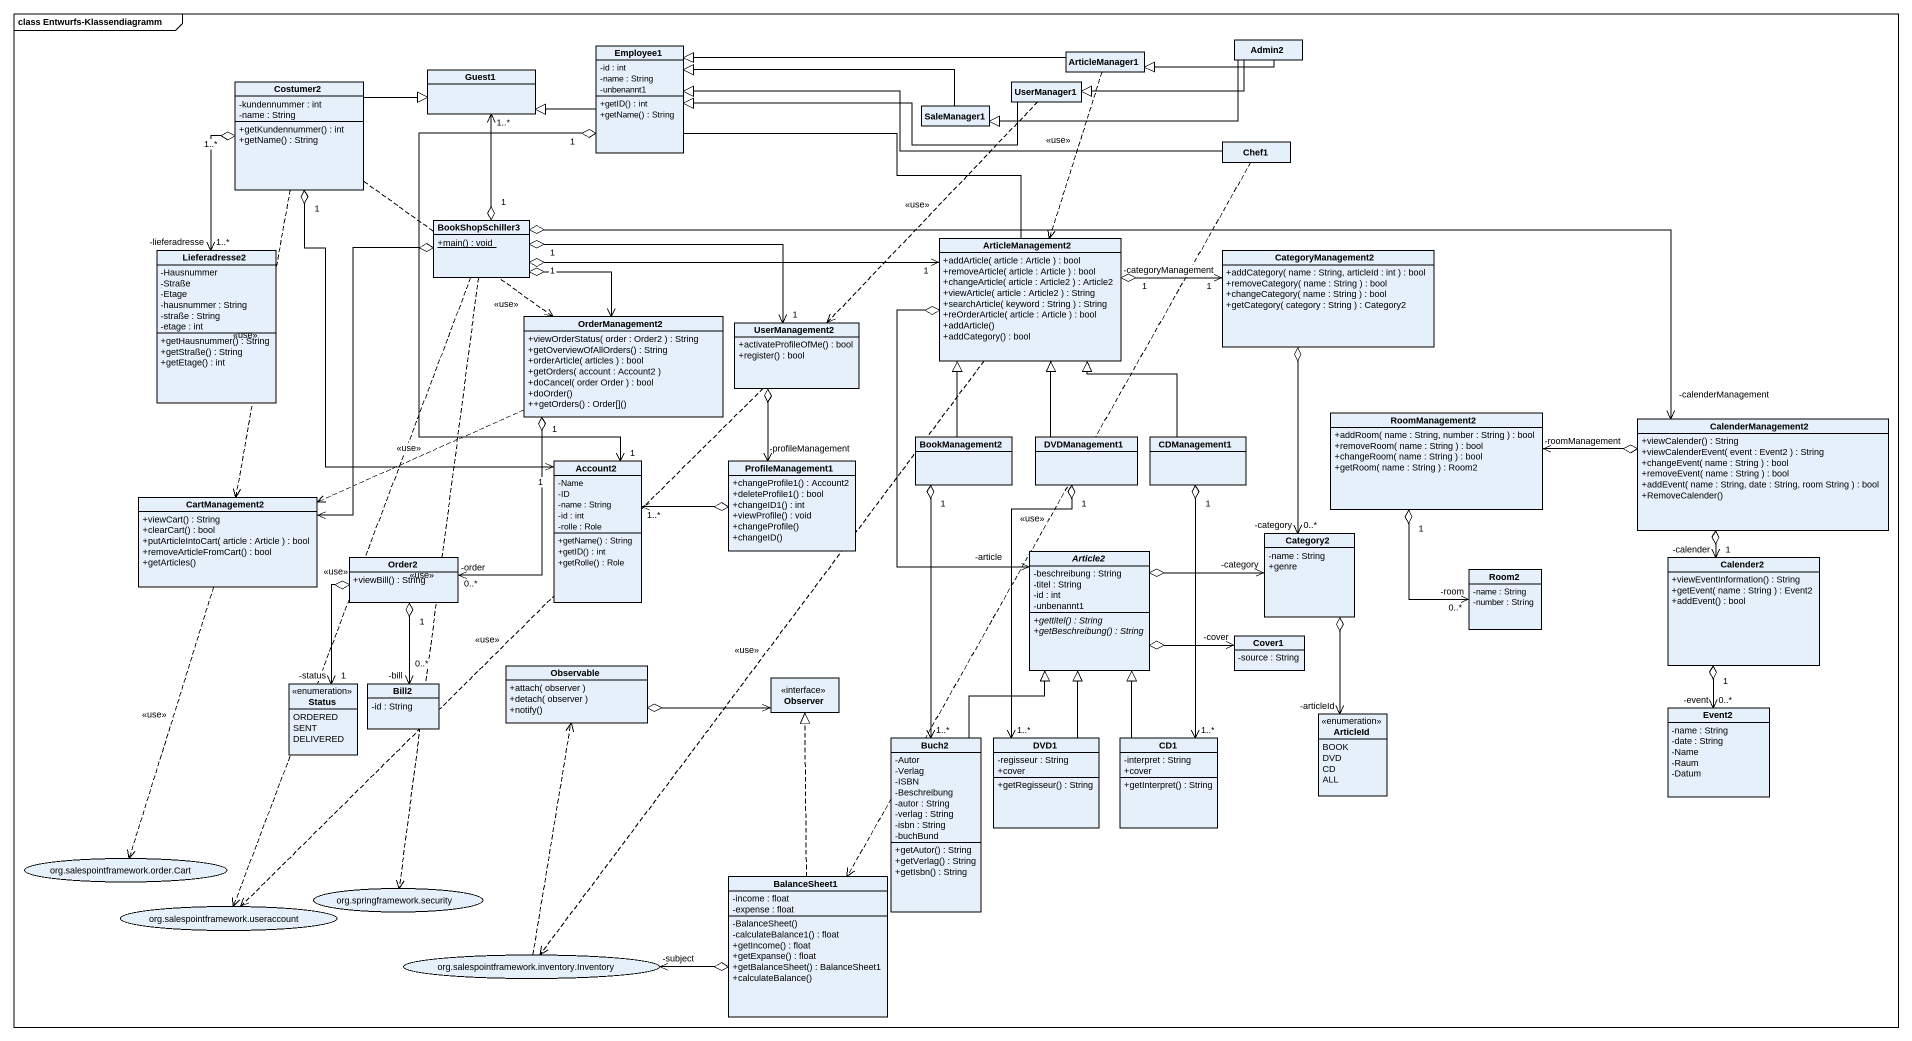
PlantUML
@startuml
mainframe class Entwurfs-Klassendiagramm
allowmixing
hide circle
hide empty members
skinparam classAttributeIconSize 0
class Employee1 {
  -id : int
  -name : String
  -unbenannt1
  +getID() : int
  +getName() : String
}
class ArticleManager1
class Admin2
class Costumer2 {
  -kundennummer : int
  -name : String
  +getKundennummer() : int
  +getName() : String
}
class Guest1
class UserManager1
class SaleManager1
class Chef1
class BookShopSchiller3 {
  {static} +main() : void
}
class ArticleManagement2 {
  +addArticle( article : Article ) : bool
  +removeArticle( article : Article ) : bool
  +changeArticle( article : Article2 ) : Article2
  +viewArticle( article : Article2 ) : String
  +searchArticle( keyword : String ) : String
  +reOrderArticle( article : Article ) : bool
  +addArticle()
  +addCategory() : bool
}
class Lieferadresse2 {
  -Hausnummer
  -Straße
  -Etage
  -hausnummer : String
  -straße : String
  -etage : int
  +getHausnummer() : String
  +getStraße() : String
  +getEtage() : int
}
class CategoryManagement2 {
  +addCategory( name : String, articleId : int ) : bool
  +removeCategory( name : String ) : bool
  +changeCategory( name : String ) : bool
  +getCategory( category : String ) : Category2
}
class OrderManagement2 {
  +viewOrderStatus( order : Order2 ) : String
  +getOverviewOfAllOrders() : String
  +orderArticle( articles ) : bool
  +getOrders( account : Account2 )
  +doCancel( order Order ) : bool
  +doOrder()
  ++getOrders() : Order[]()
}
class UserManagement2 {
  +activateProfileOfMe() : bool
  +register() : bool
}
class BookManagement2
class DVDManagement1
class CDManagement1
class RoomManagement2 {
  +addRoom( name : String, number : String ) : bool
  +removeRoom( name : String ) : bool
  +changeRoom( name : String ) : bool
  +getRoom( name : String ) : Room2
}
class CalenderManagement2 {
  +viewCalender() : String
  +viewCalenderEvent( event : Event2 ) : String
  +changeEvent( name : String ) : bool
  +removeEvent( name : String ) : bool
  +addEvent( name : String, date : String, room String ) : bool
  +RemoveCalender()
}
class Account2 {
  -Name
  -ID
  -name : String
  -id : int
  -rolle : Role
  +getName() : String
  +getID() : int
  +getRolle() : Role
}
class ProfileManagement1 {
  +changeProfile1() : Account2
  +deleteProfile1() : bool
  +changeID1() : int
  +viewProfile() : void
  +changeProfile()
  +changeID()
}
class CartManagement2 {
  +viewCart() : String
  +clearCart() : bool
  +putArticleIntoCart( article : Article ) : bool
  +removeArticleFromCart() : bool
  +getArticles()
}
class Order2 {
  +viewBill() : String
}
abstract class Article2 {
  -beschreibung : String
  -titel : String
  -id : int
  -unbenannt1
  {abstract} +gettitel() : String
  {abstract} +getBeschreibung() : String
}
class Category2 {
  -name : String
  +genre
}
class Calender2 {
  +viewEventInformation() : String
  +getEvent( name : String ) : Event2
  +addEvent() : bool
}
class Room2 {
  -name : String
  -number : String
}
class Cover1 {
  -source : String
}
class Observable {
  +attach( observer )
  +detach( observer )
  +notify()
}
enum Status {
  ORDERED
  SENT
  DELIVERED
}
class Bill2 {
  -id : String
}
interface Observer
class Event2 {
  -name : String
  -date : String
  -Name
  -Raum
  -Datum
}
class Buch2 {
  -Autor
  -Verlag
  -ISBN
  -Beschreibung
  -autor : String
  -verlag : String
  -isbn : String
  -buchBund
  +getAutor() : String
  +getVerlag() : String
  +getIsbn() : String
}
class DVD1 {
  -regisseur : String
  +cover
  +getRegisseur() : String
}
class CD1 {
  -interpret : String
  +cover
  +getInterpret() : String
}
enum ArticleId {
  BOOK
  DVD
  CD
  ALL
}
usecase "org.salespointframework.order.Cart" as org_salespointframework
usecase "org.salespointframework.useraccount" as org_salespointframework_2
usecase "org.springframework.security" as org_springframework_security
class BalanceSheet1 {
  -income : float
  -expense : float
  -BalanceSheet()
  -calculateBalance1() : float
  +getIncome() : float
  +getExpanse() : float
  +getBalanceSheet() : BalanceSheet1
  +calculateBalance()
}
usecase "org.salespointframework.inventory.Inventory" as org_salespointframework_3
Employee1 -left-|> Guest1
Employee1 -right- ArticleManagement2
Employee1 "1" o--> "1" Account2
ArticleManager1 -left-|> Employee1
ArticleManager1 ..> ArticleManagement2 : <<use>>
Admin2 -left-|> ArticleManager1
Admin2 -left-|> UserManager1
Admin2 -left-|> SaleManager1
Costumer2 -right-|> Guest1
Costumer2 "1..*" o--> "-lieferadresse\n1..*" Lieferadresse2
Costumer2 ..> OrderManagement2 : <<use>>
Costumer2 "1" o--> "1" Account2
Costumer2 ..> CartManagement2 : <<use>>
UserManager1 -left-|> Employee1
UserManager1 ..> UserManagement2 : <<use>>
SaleManager1 -left-|> Employee1
Chef1 -left-|> Employee1
Chef1 ..> BalanceSheet1 : <<use>>
BookShopSchiller3 "1" o-up-> "1..*" Guest1
BookShopSchiller3 "1" o-right-> "1" ArticleManagement2
BookShopSchiller3 o--> OrderManagement2
BookShopSchiller3 "1" o-right-> "1" UserManagement2
BookShopSchiller3 o-right-> "-calenderManagement" CalenderManagement2
BookShopSchiller3 o--> CartManagement2
BookShopSchiller3 ..> org_salespointframework_2 : <<use>>
BookShopSchiller3 ..> org_springframework_security : <<use>>
ArticleManagement2 "1" o-right-> "-categoryManagement\n1" CategoryManagement2
ArticleManagement2 o--> "-article" Article2
ArticleManagement2 ..> org_salespointframework_3 : <<use>>
CategoryManagement2 o--> "-category\n0..*" Category2
OrderManagement2 .left.> CartManagement2 : <<use>>
OrderManagement2 "1" o--> "-order\n0..*" Order2
UserManagement2 o--> "-profileManagement" ProfileManagement1
UserManagement2 ..> org_salespointframework_2 : <<use>>
BookManagement2 -up-|> ArticleManagement2
BookManagement2 "1" o--> "1..*" Buch2
DVDManagement1 -up-|> ArticleManagement2
DVDManagement1 "1" o--> "1..*" DVD1
CDManagement1 -up-|> ArticleManagement2
CDManagement1 "1" o--> "1..*" CD1
RoomManagement2 "1" o--> "-room\n0..*" Room2
CalenderManagement2 o-left-> "-roomManagement" RoomManagement2
CalenderManagement2 o--> "-calender\n1" Calender2
ProfileManagement1 o-left-> "1..*" Account2
CartManagement2 ..> org_salespointframework : <<use>>
Order2 o--> "-status\n1" Status
Order2 "1" o--> "-bill\n0..*" Bill2
Article2 o-right-> "-category" Category2
Article2 o-right-> "-cover" Cover1
Category2 o--> "-articleId" ArticleId
Calender2 "1" o--> "-event\n0..*" Event2
Observable o-right-> Observer
Buch2 -up-|> Article2
DVD1 -up-|> Article2
CD1 -up-|> Article2
BalanceSheet1 .up.|> Observer
BalanceSheet1 o-left-> "-subject" org_salespointframework_3
org_salespointframework_3 .up.> Observable
@enduml
